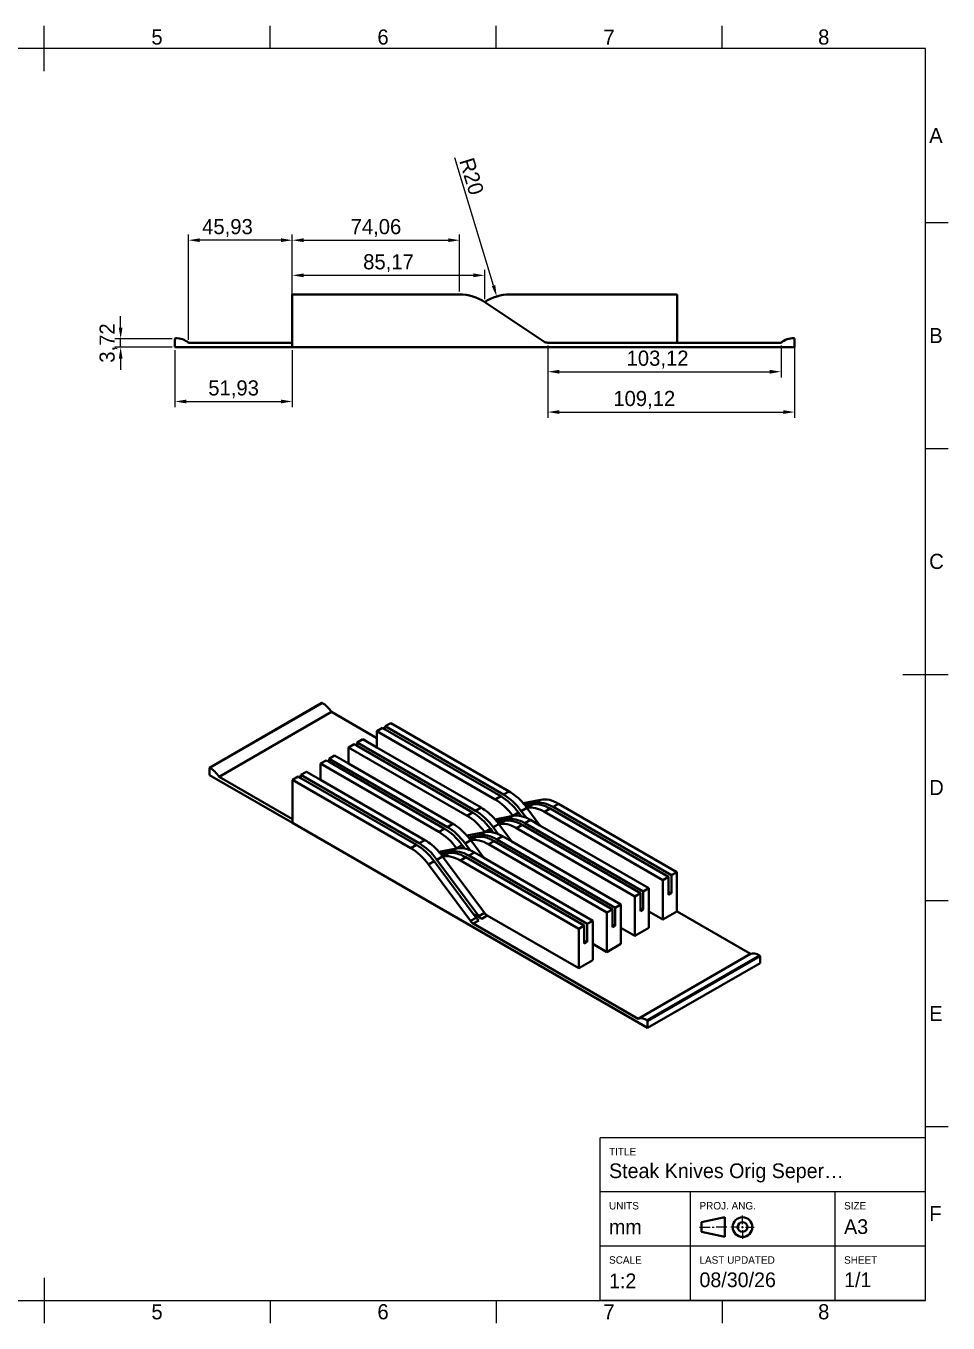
# Model space of a CAD drawing. Header units: millimetres. Extents: x 15 to 415, y 5 to 292.
# Drawn here: x 211 to 415, y 5 to 292 of the extents above; entities that cross this region are included whole.
import ezdxf

# ---------------------------------------------------------------- set-up
doc = ezdxf.new("R2010")
doc.units = ezdxf.units.MM
for name, color, linetype in [('Annotations', 7, 'Continuous'), ('Border', 7, 'Continuous'), ('Geometries', 7, 'Continuous')]:
    doc.layers.add(name, color=color, linetype=linetype)
doc.styles.add('Shapr0', font='txt', dxfattribs={"height": 3.3495})
doc.styles.add('Shapr10', font='txt', dxfattribs={"height": 3.3495})
doc.styles.add('Shapr11', font='txt', dxfattribs={"height": 3.3495})
doc.styles.add('Shapr12', font='txt', dxfattribs={"height": 3.3495})
doc.styles.add('Shapr13', font='txt', dxfattribs={"height": 3.3495})
doc.styles.add('Shapr14', font='txt', dxfattribs={"height": 3.3495})
doc.styles.add('Shapr15', font='txt', dxfattribs={"height": 3.3495})
doc.styles.add('Shapr16', font='txt', dxfattribs={"height": 3.3495})
doc.styles.add('Shapr17', font='txt', dxfattribs={"height": 3.3495})
doc.styles.add('Shapr4', font='txt', dxfattribs={"height": 3.3495})
doc.styles.add('Shapr5', font='txt', dxfattribs={"height": 3.3495})
doc.styles.add('Shapr6', font='txt', dxfattribs={"height": 3.3495})
doc.styles.add('Shapr7', font='txt', dxfattribs={"height": 3.3495})
doc.styles.add('Shapr8', font='txt', dxfattribs={"height": 3.3495})
doc.styles.add('Shapr9', font='txt', dxfattribs={"height": 3.3495})
doc.dimstyles.new('ISO-25', dxfattribs={"dimtxt": 2.5, "dimasz": 2.5, "dimexe": 1.25, "dimexo": 0.625, "dimtad": 1, "dimtxsty": 'Standard', "dimcen": 2.5, "dimadec": 0, "dimazin": 0, "dimtfac": 1, "dimtmove": 0, "dimatfit": 3, "dimfxl": 1, "dimarcsym": 0})

# ---------------------------------------------------------------- blocks, each defined once
blk = doc.blocks.new('*D11')
at = {"layer": 'Annotations', "color": 0, "linetype": 'Continuous', "lineweight": 15}
for p, q in [((246.95, 222.53), (246.95, 245.84)), ((267.42, 244.59), (249.45, 244.59)), ((269.92, 222.53), (269.92, 245.84))]:
    blk.add_line(p, q, dxfattribs=at)
at = {"layer": 'Annotations', "color": 0}
for points in [[(249.45, 245.01), (249.45, 244.18), (246.95, 244.59)], [(267.42, 244.18), (267.42, 245.01), (269.92, 244.59)]]:
    blk.add_solid(points, dxfattribs=at)
at = {"layer": 'Defpoints', "color": 0}
for p in [(246.95, 244.59), (246.95, 221.91), (269.92, 221.91)]:
    blk.add_point(p, dxfattribs=at)
at = {"layer": 'Annotations', "color": 0, "lineweight": 15, "insert": (255.58, 247.29), "char_height": 3.349, "attachment_point": 5, "style": 'Shapr4'}
blk.add_mtext('\\A1;45,93', dxfattribs=at)
blk = doc.blocks.new('*D12')
at = {"layer": 'Annotations', "color": 0, "linetype": 'Continuous', "lineweight": 15}
for p, q in [((326.49, 221.28), (326.49, 214.24)), ((378.05, 221.28), (378.05, 214.24)), ((328.99, 215.49), (375.55, 215.49))]:
    blk.add_line(p, q, dxfattribs=at)
at = {"layer": 'Annotations', "color": 0}
for points in [[(328.99, 215.91), (328.99, 215.07), (326.49, 215.49)], [(375.55, 215.07), (375.55, 215.91), (378.05, 215.49)]]:
    blk.add_solid(points, dxfattribs=at)
at = {"layer": 'Defpoints', "color": 0}
for p in [(326.49, 221.91), (378.05, 221.91), (378.05, 215.49)]:
    blk.add_point(p, dxfattribs=at)
at = {"layer": 'Annotations', "color": 0, "lineweight": 15, "insert": (350.73, 218.18), "char_height": 3.349, "attachment_point": 5, "style": 'Shapr4'}
blk.add_mtext('\\A1;103,12', dxfattribs=at)
blk = doc.blocks.new('*D13')
at = {"layer": 'Annotations', "color": 0, "linetype": 'Continuous', "lineweight": 15}
for p, q in [((326.49, 221.28), (326.49, 205.32)), ((381.05, 222.14), (381.05, 205.32)), ((328.99, 206.57), (378.55, 206.57))]:
    blk.add_line(p, q, dxfattribs=at)
at = {"layer": 'Annotations', "color": 0}
for points in [[(328.99, 206.99), (328.99, 206.15), (326.49, 206.57)], [(378.55, 206.15), (378.55, 206.99), (381.05, 206.57)]]:
    blk.add_solid(points, dxfattribs=at)
at = {"layer": 'Defpoints', "color": 0}
for p in [(326.49, 221.91), (381.05, 222.77), (381.05, 206.57)]:
    blk.add_point(p, dxfattribs=at)
at = {"layer": 'Annotations', "color": 0, "lineweight": 15, "insert": (347.79, 209.26), "char_height": 3.349, "attachment_point": 5, "style": 'Shapr4'}
blk.add_mtext('\\A1;109,12', dxfattribs=at)
blk = doc.blocks.new('*D14')
at = {"layer": 'Annotations', "color": 0, "linetype": 'Continuous', "lineweight": 15}
for p, q in [((269.92, 233.22), (269.92, 238.07)), ((272.42, 236.82), (310, 236.82)), ((312.5, 231.54), (312.5, 238.07))]:
    blk.add_line(p, q, dxfattribs=at)
at = {"layer": 'Annotations', "color": 0}
for points in [[(272.42, 237.24), (272.42, 236.4), (269.92, 236.82)], [(310, 236.4), (310, 237.24), (312.5, 236.82)]]:
    blk.add_solid(points, dxfattribs=at)
at = {"layer": 'Defpoints', "color": 0}
for p in [(312.5, 236.82), (269.92, 232.59), (312.5, 230.91)]:
    blk.add_point(p, dxfattribs=at)
at = {"layer": 'Annotations', "color": 0, "lineweight": 15, "insert": (291.21, 239.51), "char_height": 3.349, "attachment_point": 5, "style": 'Shapr4'}
blk.add_mtext('\\A1;85,17', dxfattribs=at)
blk = doc.blocks.new('*D15')
at = {"layer": 'Annotations', "color": 0, "linetype": 'Continuous', "lineweight": 15}
blk.add_line((314.43, 234.56), (305.87, 262.82), dxfattribs=at)
at = {"layer": 'Annotations', "color": 0}
blk.add_solid([(314.03, 234.44), (314.83, 234.68), (315.15, 232.16)], dxfattribs=at)
at = {"layer": 'Defpoints', "color": 0}
for p in [(315.15, 232.16), (318.05, 222.59)]:
    blk.add_point(p, dxfattribs=at)
at = {"layer": 'Annotations', "color": 0, "lineweight": 15, "insert": (309.59, 258.72), "char_height": 3.349, "attachment_point": 5, "rotation": 286.845, "style": 'Shapr4'}
blk.add_mtext('\\A1;R20', dxfattribs=at)
blk = doc.blocks.new('*D16')
at = {"layer": 'Annotations', "color": 0, "linetype": 'Continuous', "lineweight": 15}
for p, q in [((243.95, 220.28), (243.95, 207.66)), ((269.92, 220.28), (269.92, 207.66)), ((246.45, 208.91), (267.42, 208.91))]:
    blk.add_line(p, q, dxfattribs=at)
at = {"layer": 'Annotations', "color": 0}
for points in [[(246.45, 209.32), (246.45, 208.49), (243.95, 208.91)], [(267.42, 208.49), (267.42, 209.32), (269.92, 208.91)]]:
    blk.add_solid(points, dxfattribs=at)
at = {"layer": 'Defpoints', "color": 0}
for p in [(243.95, 220.91), (269.92, 220.91), (269.92, 208.91)]:
    blk.add_point(p, dxfattribs=at)
at = {"layer": 'Annotations', "color": 0, "lineweight": 15, "insert": (256.94, 211.6), "char_height": 3.349, "attachment_point": 5, "style": 'Shapr4'}
blk.add_mtext('\\A1;51,93', dxfattribs=at)
blk = doc.blocks.new('*D17')
at = {"layer": 'Annotations', "color": 0, "linetype": 'Continuous', "lineweight": 15}
for p, q in [((269.92, 233.22), (269.92, 245.84)), ((272.42, 244.59), (304.45, 244.59)), ((306.95, 233.22), (306.95, 245.84))]:
    blk.add_line(p, q, dxfattribs=at)
at = {"layer": 'Annotations', "color": 0}
for points in [[(272.42, 245.01), (272.42, 244.18), (269.92, 244.59)], [(304.45, 244.18), (304.45, 245.01), (306.95, 244.59)]]:
    blk.add_solid(points, dxfattribs=at)
at = {"layer": 'Defpoints', "color": 0}
for p in [(306.95, 244.59), (269.92, 232.59), (306.95, 232.59)]:
    blk.add_point(p, dxfattribs=at)
at = {"layer": 'Annotations', "color": 0, "lineweight": 15, "insert": (288.43, 247.29), "char_height": 3.349, "attachment_point": 5, "style": 'Shapr4'}
blk.add_mtext('\\A1;74,06', dxfattribs=at)
blk = doc.blocks.new('*D18')
at = {"layer": 'Annotations', "color": 0, "linetype": 'Continuous', "lineweight": 15}
for p, q in [((231.95, 225.27), (231.95, 227.77)), ((243.33, 222.77), (230.7, 222.77)), ((231.95, 220.91), (231.95, 222.77)), ((231.95, 220.91), (231.95, 222.77)), ((243.33, 220.91), (230.7, 220.91)), ((231.95, 218.41), (231.95, 215.91))]:
    blk.add_line(p, q, dxfattribs=at)
at = {"layer": 'Annotations', "color": 0}
for points in [[(231.54, 225.27), (232.37, 225.27), (231.95, 222.77)], [(232.37, 218.41), (231.54, 218.41), (231.95, 220.91)]]:
    blk.add_solid(points, dxfattribs=at)
at = {"layer": 'Defpoints', "color": 0}
for p in [(231.95, 222.77), (243.95, 222.77), (243.95, 220.91)]:
    blk.add_point(p, dxfattribs=at)
at = {"layer": 'Annotations', "color": 0, "lineweight": 15, "insert": (229.26, 221.84), "char_height": 3.349, "attachment_point": 5, "rotation": 90, "style": 'Shapr4'}
blk.add_mtext('\\A1;3,72', dxfattribs=at)
blk = doc.blocks.new('*U19')
at = {"layer": 'Border', "linetype": 'Continuous', "lineweight": 15}
for p, q in [((410, 46), (338, 46)), ((338, 10), (338, 46)), ((410, 10), (410, 46)), ((410, 34), (338, 34)), ((358, 10), (358, 34)), ((390, 10), (390, 34)), ((369.53, 26.88), (369.53, 28.83)), ((360, 26.23), (362.38, 26.23)), ((362.82, 26.23), (363.25, 26.23)), ((366.07, 26.23), (363.68, 26.23)), ((368.88, 26.23), (366.93, 26.23)), ((369.32, 26.23), (369.75, 26.23)), ((369.53, 26.02), (369.53, 26.45)), ((370.18, 26.23), (372.13, 26.23)), ((369.53, 25.58), (369.53, 23.63)), ((410, 22), (338, 22)), ((410, 10), (338, 10))]:
    blk.add_line(p, q, dxfattribs=at)
at = {"layer": 'Border', "linetype": 'Continuous', "lineweight": 40}
for p, q in [((360.43, 27.32), (365.63, 28.4)), ((360.43, 27.32), (360.43, 25.15)), ((365.63, 28.4), (365.63, 24.07)), ((360.43, 25.15), (365.63, 24.07))]:
    blk.add_line(p, q, dxfattribs=at)
for radius in [2.17, 1.08]:
    blk.add_circle((369.53, 26.23), radius, dxfattribs=at)

msp = doc.modelspace()

# ---------------------------------------------------------------- linework, layer by layer
at = {"layer": 'Border', "linetype": 'Continuous', "lineweight": 15}
for p, q in [((215, 282), (215, 292)), ((265, 287), (265, 292)), ((315, 287), (315, 292)), ((365, 287), (365, 292)), ((410, 287), (20, 287)), ((410, 10), (410, 287)), ((410, 248.5), (415, 248.5)), ((410, 198.5), (415, 198.5)), ((405, 148.5), (415, 148.5)), ((410, 98.5), (415, 98.5)), ((410, 48.5), (415, 48.5)), ((215, 15), (215, 5)), ((20, 10), (410, 10)), ((265, 10), (265, 5)), ((315, 10), (315, 5)), ((365, 10), (365, 5))]:
    msp.add_line(p, q, dxfattribs=at)
at = {"layer": 'Geometries', "linetype": 'Continuous', "lineweight": 40}
for p, q in [((269.9204, 232.5925), (269.9204, 221.9075)), ((306.9496, 232.5925), (269.9204, 232.5925)), ((355.0796, 232.5925), (318.0504, 232.5925)), ((355.0796, 221.9075), (355.0796, 232.5925)), ((312.5, 230.9107), (312.4966, 230.913)), ((312.5, 230.9107), (312.5034, 230.913)), ((325.6049, 222.1741), (312.5, 230.9107)), ((243.9546, 220.9075), (243.9546, 222.7653)), ((269.9204, 221.9075), (246.9546, 221.9075)), ((269.9204, 221.9075), (269.9204, 220.9075)), ((326.4855, 221.9075), (355.0796, 221.9075)), ((355.0796, 221.9075), (378.0454, 221.9075)), ((381.0454, 222.7653), (381.0454, 220.9075)), ((269.9204, 220.9075), (243.9546, 220.9075)), ((269.9204, 220.9075), (381.0454, 220.9075)), ((276.4878, 142.1968), (251.6287, 127.8444)), ((276.559, 142.1914), (251.6999, 127.8391)), ((253.719, 125.8506), (278.578, 140.2029)), ((288.6103, 134.4108), (278.578, 140.2029)), ((288.6103, 135.9678), (289.8478, 136.6823)), ((288.6103, 135.9678), (288.6103, 134.4108)), ((314.7939, 120.8507), (288.6103, 135.9678)), ((290.4764, 136.3194), (289.8478, 136.6823)), ((290.4764, 137.0452), (291.7138, 137.7597)), ((316.66, 121.9281), (290.4764, 137.0452)), ((290.4764, 137.0452), (290.4764, 136.3194)), ((316.0314, 121.5652), (290.4764, 136.3194)), ((291.7138, 137.7597), (317.8974, 122.6425)), ((282.3956, 132.3798), (283.633, 133.0942)), ((282.3956, 132.3798), (282.3956, 128.7872)), ((308.5792, 117.2627), (282.3956, 132.3798)), ((284.2616, 132.7313), (283.633, 133.0942)), ((284.2616, 133.4571), (285.4991, 134.1716)), ((310.4452, 118.34), (284.2616, 133.4571)), ((284.2616, 133.4571), (284.2616, 132.7313)), ((309.8166, 117.9771), (284.2616, 132.7313)), ((285.4991, 134.1716), (288.6103, 132.3753)), ((288.6103, 134.4108), (288.6103, 132.3753)), ((288.6103, 132.3753), (311.6826, 119.0545)), ((276.1808, 128.7917), (277.4182, 129.5061)), ((278.0469, 129.1432), (277.4182, 129.5061)), ((278.0469, 129.869), (279.2843, 130.5835)), ((304.2304, 114.7519), (278.0469, 129.869)), ((278.0469, 129.869), (278.0469, 129.1432)), ((279.2843, 130.5835), (282.3956, 128.7872)), ((251.5977, 126.2588), (251.5977, 127.7757)), ((271.8321, 126.2809), (273.0695, 126.9954)), ((298.0157, 111.1638), (271.8321, 126.2809)), ((271.8321, 126.2809), (271.8321, 125.5551)), ((273.0695, 126.9954), (276.1808, 125.1991)), ((276.1808, 128.7917), (276.1808, 125.1991)), ((302.3644, 113.6746), (276.1808, 128.7917)), ((303.6018, 114.389), (278.0469, 129.1432)), ((282.3956, 128.7872), (305.4679, 115.4664)), ((269.9583, 115.6583), (251.5977, 126.2588)), ((269.9583, 116.4748), (253.719, 125.8506)), ((269.966, 125.2036), (271.2035, 125.918)), ((296.1496, 110.0865), (269.966, 125.2036)), ((269.966, 125.2036), (269.966, 116.4793)), ((271.8321, 125.5551), (271.2035, 125.918)), ((297.3871, 110.8009), (271.8321, 125.5551)), ((276.1808, 125.1991), (299.2531, 111.8783)), ((314.7939, 120.8507), (316.0314, 121.5652)), ((316.66, 121.9281), (317.8974, 122.6425)), ((320.9877, 120.0374), (324.928, 120.7957)), ((323.6906, 120.0813), (324.928, 120.7957)), ((308.5792, 117.2627), (309.8166, 117.9771)), ((310.4452, 118.34), (311.6826, 119.0545)), ((319.9537, 117.9293), (318.7162, 117.2149)), ((320.5241, 117.1609), (319.9537, 117.9293)), ((321.8197, 119.0067), (320.5823, 118.2923)), ((321.7041, 116.781), (320.5823, 118.2923)), ((321.3351, 119.628), (323.6906, 120.0813)), ((321.5039, 119.4185), (323.062, 119.7183)), ((321.8221, 119.0034), (321.8197, 119.0067)), ((321.8221, 119.0034), (321.8246, 119.0039)), ((324.7053, 115.1194), (321.8221, 119.0034)), ((321.8246, 119.0039), (323.062, 119.7183)), ((326.9843, 118.8251), (325.7469, 118.1107)), ((351.9305, 102.9936), (325.7469, 118.1107)), ((326.9843, 118.8251), (353.1679, 103.708)), ((328.8504, 119.9025), (327.6129, 119.188)), ((327.6129, 119.188), (353.7965, 104.0709)), ((328.8504, 119.9025), (355.034, 104.7854)), ((269.9583, 116.4748), (269.966, 116.4793)), ((269.9583, 116.4748), (269.9583, 115.6583)), ((269.9583, 115.6583), (269.966, 115.6628)), ((269.966, 116.4793), (269.966, 115.6628)), ((269.966, 115.6628), (348.5433, 70.2962)), ((304.2304, 114.7519), (305.4679, 115.4664)), ((315.605, 115.4186), (314.3675, 114.7042)), ((314.7729, 116.4493), (318.7133, 117.2076)), ((315.1203, 116.0399), (317.4758, 116.4932)), ((315.2891, 115.8304), (316.8472, 116.1302)), ((315.6074, 115.4153), (315.605, 115.4186)), ((315.6074, 115.4153), (315.6098, 115.4158)), ((318.4905, 111.5314), (315.6074, 115.4153)), ((315.6098, 115.4158), (316.8472, 116.1302)), ((317.4758, 116.4932), (318.7133, 117.2076)), ((318.7206, 117.209), (318.7162, 117.2149)), ((320.7696, 115.237), (319.5321, 114.5226)), ((320.7696, 115.237), (346.9531, 100.1199)), ((322.6356, 116.3144), (321.3982, 115.5999)), ((321.3982, 115.5999), (347.5818, 100.4828)), ((322.6356, 116.3144), (324.7053, 115.1194)), ((324.7053, 115.1194), (348.8192, 101.1973)), ((302.3644, 113.6746), (303.6018, 114.389)), ((308.5581, 112.8612), (312.4985, 113.6195)), ((308.9056, 112.4518), (311.2611, 112.9051)), ((309.0744, 112.2423), (310.6325, 112.5422)), ((309.395, 111.8277), (310.6325, 112.5422)), ((311.2611, 112.9051), (312.4985, 113.6195)), ((313.7389, 114.3412), (312.5015, 113.6268)), ((312.5058, 113.6209), (312.5015, 113.6268)), ((314.3093, 113.5728), (313.7389, 114.3412)), ((315.4893, 113.1929), (314.3675, 114.7042)), ((316.4208, 112.7263), (315.1834, 112.0118)), ((315.1834, 112.0118), (341.367, 96.8947)), ((316.4208, 112.7263), (318.4905, 111.5314)), ((345.7157, 99.4055), (319.5321, 114.5226)), ((296.1496, 110.0865), (297.3871, 110.8009)), ((298.0157, 111.1638), (299.2531, 111.8783)), ((302.3434, 109.2731), (306.2838, 110.0314)), ((302.6908, 108.8637), (305.0463, 109.317)), ((305.0463, 109.317), (306.2838, 110.0314)), ((307.5242, 110.7531), (306.2867, 110.0387)), ((306.2911, 110.0328), (306.2867, 110.0387)), ((308.0945, 109.9847), (307.5242, 110.7531)), ((309.3902, 111.8305), (308.1528, 111.1161)), ((309.2746, 109.6048), (308.1528, 111.1161)), ((310.2061, 109.1382), (308.9686, 108.4237)), ((309.3926, 111.8273), (309.3902, 111.8305)), ((309.3926, 111.8273), (309.395, 111.8277)), ((312.2757, 107.9433), (309.3926, 111.8273)), ((310.2061, 109.1382), (312.2757, 107.9433)), ((314.5548, 111.6489), (313.3174, 110.9345)), ((339.5009, 95.8174), (313.3174, 110.9345)), ((314.5548, 111.6489), (340.7384, 96.5318)), ((318.4905, 111.5314), (342.6044, 97.6092)), ((301.3094, 107.165), (300.072, 106.4506)), ((309.3409, 93.9639), (300.072, 106.4506)), ((309.9182, 95.5676), (301.3094, 107.165)), ((303.1754, 108.2424), (301.938, 107.528)), ((311.207, 95.0413), (301.938, 107.528)), ((302.8596, 108.6542), (304.4177, 108.9541)), ((303.1779, 108.2392), (303.1754, 108.2424)), ((303.1779, 108.2392), (303.1803, 108.2396)), ((312.4444, 95.7557), (303.1779, 108.2392)), ((303.1803, 108.2396), (304.4177, 108.9541)), ((308.34, 108.0608), (307.1026, 107.3464)), ((333.2862, 92.2293), (307.1026, 107.3464)), ((308.34, 108.0608), (334.5236, 92.9437)), ((308.9686, 108.4237), (335.1522, 93.3066)), ((312.2757, 107.9433), (336.3897, 94.0211)), ((353.1679, 103.708), (351.9305, 102.9936)), ((353.1679, 103.708), (353.1679, 100.6869)), ((355.034, 104.7854), (353.7965, 104.0709)), ((353.7965, 104.0709), (353.7965, 100.0994)), ((355.034, 104.7854), (355.034, 96.0611)), ((348.8192, 101.1973), (347.5818, 100.4828)), ((347.5818, 100.4828), (347.5818, 96.5113)), ((348.8192, 101.1973), (348.8192, 96.0656)), ((351.9305, 94.2693), (351.9305, 102.9936)), ((353.1679, 100.6869), (353.1679, 100.3483)), ((342.6044, 97.6092), (341.367, 96.8947)), ((342.6044, 97.6092), (342.6044, 92.4775)), ((346.9531, 100.1199), (345.7157, 99.4055)), ((345.7157, 90.6812), (345.7157, 99.4055)), ((346.9531, 100.1199), (346.9531, 97.0989)), ((353.1679, 100.3483), (353.1679, 99.7365)), ((353.1679, 100.3483), (353.7965, 100.0994)), ((353.1679, 99.7365), (353.7965, 100.0994)), ((310.5784, 94.6783), (309.9182, 95.5676)), ((309.9182, 95.5676), (311.8297, 94.4641)), ((311.207, 95.0413), (312.4444, 95.7557)), ((313.0671, 95.1785), (311.8297, 94.4641)), ((313.0671, 95.1785), (333.2862, 83.505)), ((340.7384, 96.5318), (339.5009, 95.8174)), ((339.5009, 87.0931), (339.5009, 95.8174)), ((340.7384, 96.5318), (340.7384, 93.5108)), ((341.367, 96.8947), (341.367, 92.9232)), ((346.9531, 97.0989), (346.9531, 96.7602)), ((346.9531, 96.7602), (347.5818, 96.5113)), ((346.9531, 96.7602), (346.9531, 96.1484)), ((346.9531, 96.1484), (347.5818, 96.5113)), ((348.8192, 96.0656), (351.9305, 94.2693)), ((348.8192, 96.0656), (348.8192, 92.482)), ((355.034, 96.0611), (351.9305, 94.2693)), ((355.0417, 96.0656), (355.034, 96.0611)), ((355.0417, 96.0656), (371.281, 86.6898)), ((309.3409, 93.9639), (310.5784, 94.6783)), ((311.201, 94.1011), (309.9636, 93.3867)), ((309.9636, 93.3867), (346.422, 72.3375)), ((334.5236, 92.9437), (333.2862, 92.2293)), ((333.2862, 83.505), (333.2862, 92.2293)), ((334.5236, 92.9437), (334.5236, 89.9227)), ((336.3897, 94.0211), (335.1522, 93.3066)), ((335.1522, 93.3066), (335.1522, 89.3351)), ((336.3897, 94.0211), (336.3897, 88.8894)), ((340.7384, 93.5108), (340.7384, 93.1721)), ((340.7384, 93.1721), (341.367, 92.9232)), ((340.7384, 93.1721), (340.7384, 92.5603)), ((340.7384, 92.5603), (341.367, 92.9232)), ((342.6044, 92.4775), (345.7157, 90.6812)), ((342.6044, 92.4775), (342.6044, 88.8939)), ((348.8192, 92.473), (345.7157, 90.6812)), ((348.8192, 92.482), (348.8192, 92.473)), ((348.8192, 92.482), (348.827, 92.4775)), ((348.827, 92.4775), (348.8192, 92.473)), ((334.5236, 89.9227), (334.5236, 89.584)), ((334.5236, 89.584), (334.5236, 88.9722)), ((334.5236, 89.584), (335.1522, 89.3351)), ((334.5236, 88.9722), (335.1522, 89.3351)), ((336.3897, 88.8894), (336.3897, 85.3058)), ((336.3897, 88.8894), (339.5009, 87.0931)), ((342.6044, 88.8849), (339.5009, 87.0931)), ((342.6044, 88.8939), (342.6122, 88.8894)), ((342.6044, 88.8939), (342.6044, 88.8849)), ((342.6122, 88.8894), (342.6044, 88.8849)), ((371.281, 86.6898), (346.422, 72.3375)), ((348.441, 71.9946), (373.3001, 86.3469)), ((373.4023, 86.1655), (348.5433, 71.8131)), ((373.4023, 84.6486), (373.4023, 86.1655)), ((336.3897, 85.2968), (333.2862, 83.505)), ((336.3897, 85.3058), (336.3897, 85.2968)), ((336.3897, 85.3058), (336.3975, 85.3013)), ((336.3975, 85.3013), (336.3897, 85.2968)), ((348.5433, 70.2962), (373.4023, 84.6486)), ((348.5433, 71.8131), (348.5433, 70.2962))]:
    msp.add_line(p, q, dxfattribs=at)
for centre, radius, start, end in [((306.9496, 222.5925), 10, 56.309932, 90), ((318.0504, 222.5925), 10, 90, 123.690068), ((244.1046, 222.7653), 0.15, 92.056636, 180), ((244.2475, 218.7862), 4.1317, 49.065051, 92.056636), ((326.4855, 223.495), 1.5875, 236.309932, 270), ((380.7525, 218.7862), 4.1317, 87.943364, 130.934949), ((380.8954, 222.7653), 0.15, 0, 87.943364)]:
    msp.add_arc(centre, radius, start, end, dxfattribs=at)
for centre, major_axis, start_param, end_param in [((276.5628, 142.0669), (-0.075, 0.1299), 5.53368221, 6.28318531), ((276.6638, 138.7596), (2.0659, -3.5782), 1.64174485, 2.39208955), ((251.7037, 127.7145), (0.075, -0.1299), 3.14159265, 3.92699082), ((251.7037, 127.7145), (0.075, -0.1299), 2.39208955, 3.14159265), ((251.8048, 124.4072), (2.0659, -3.5782), 1.64174485, 2.39208955), ((314.7939, 112.6858), (5, -8.6603), 1.76819189, 2.35619449), ((316.0314, 113.4002), (-5, 8.6603), 4.90978454, 5.49778714), ((316.66, 113.7631), (5, -8.6603), 1.76819189, 2.35619449), ((317.8974, 114.4776), (-5, 8.6603), 5.04549515, 5.49778714), ((328.8504, 111.7375), (-5, 8.6603), 5.49778714, 6.08578975), ((309.8166, 109.8121), (-5, 8.6603), 4.90978454, 5.49778714), ((310.4452, 110.1751), (5, -8.6603), 1.76819189, 2.35619449), ((311.6826, 110.8895), (-5, 8.6603), 5.04549515, 5.49778714), ((317.8974, 114.4776), (-5, 8.6603), 4.99009627, 5.04549515), ((317.8974, 114.4776), (-5, 8.6603), 4.96256044, 4.99009627), ((317.8974, 114.4776), (-5, 8.6603), 4.90978454, 4.96256044), ((325.7469, 109.9457), (5, -8.6603), 2.35619449, 2.94419709), ((326.9843, 110.6601), (-5, 8.6603), 5.49778714, 6.08578975), ((327.6129, 111.0231), (5, -8.6603), 2.35619449, 2.94419709), ((305.4679, 107.3014), (-5, 8.6603), 5.04549515, 5.49778714), ((308.5792, 109.0977), (5, -8.6603), 1.76819189, 2.35619449), ((311.6826, 110.8895), (-5, 8.6603), 4.99009627, 5.04549515), ((311.6826, 110.8895), (-5, 8.6603), 4.96256044, 4.99009627), ((311.6826, 110.8895), (-5, 8.6603), 4.90978454, 4.96256044), ((319.5321, 106.3576), (5, -8.6603), 2.35619449, 2.94419709), ((320.7696, 107.072), (-5, 8.6603), 5.49778714, 6.08578975), ((321.3982, 107.435), (5, -8.6603), 2.35619449, 2.94419709), ((322.6356, 108.1494), (-5, 8.6603), 6.08454657, 6.08578975), ((322.6356, 108.1494), (-5, 8.6603), 5.80102968, 6.08454657), ((322.6356, 108.1494), (-5, 8.6603), 5.6299053, 5.80102968), ((322.6356, 108.1494), (-5, 8.6603), 5.49778714, 5.6299053), ((302.3644, 105.5096), (5, -8.6603), 1.76819189, 2.35619449), ((303.6018, 106.224), (-5, 8.6603), 4.90978454, 5.49778714), ((304.2304, 106.587), (5, -8.6603), 1.76819189, 2.35619449), ((305.4679, 107.3014), (-5, 8.6603), 4.99009627, 5.04549515), ((305.4679, 107.3014), (-5, 8.6603), 4.96256044, 4.99009627), ((305.4679, 107.3014), (-5, 8.6603), 4.90978454, 4.96256044), ((313.3174, 102.7695), (5, -8.6603), 2.35619449, 2.94419709), ((314.5548, 103.4839), (-5, 8.6603), 5.49778714, 6.08578975), ((315.1834, 103.8469), (5, -8.6603), 2.35619449, 2.94419709), ((316.4208, 104.5613), (-5, 8.6603), 6.08454657, 6.08578975), ((316.4208, 104.5613), (-5, 8.6603), 5.80102968, 6.08454657), ((316.4208, 104.5613), (-5, 8.6603), 5.6299053, 5.80102968), ((316.4208, 104.5613), (-5, 8.6603), 5.49778714, 5.6299053), ((296.1496, 101.9215), (5, -8.6603), 1.76819189, 2.35619449), ((297.3871, 102.6359), (-5, 8.6603), 4.90978454, 5.49778714), ((298.0157, 102.9989), (5, -8.6603), 1.76819189, 2.35619449), ((299.2531, 103.7133), (-5, 8.6603), 5.04549515, 5.49778714), ((299.2531, 103.7133), (-5, 8.6603), 4.99009627, 5.04549515), ((308.34, 99.8958), (-5, 8.6603), 5.49778714, 6.08578975), ((308.9686, 100.2588), (5, -8.6603), 2.35619449, 2.94419709), ((310.2061, 100.9732), (-5, 8.6603), 6.08454657, 6.08578975), ((310.2061, 100.9732), (-5, 8.6603), 5.80102968, 6.08454657), ((310.2061, 100.9732), (-5, 8.6603), 5.6299053, 5.80102968), ((310.2061, 100.9732), (-5, 8.6603), 5.49778714, 5.6299053), ((299.2531, 103.7133), (-5, 8.6603), 4.96256044, 4.99009627), ((299.2531, 103.7133), (-5, 8.6603), 4.90978454, 4.96256044), ((307.1026, 99.1814), (5, -8.6603), 2.35619449, 2.94419709), ((311.8297, 95.7602), (-0.7938, 1.3748), 1.76819189, 2.35619449), ((313.0671, 96.4747), (0.7938, -1.3748), 4.90978454, 5.49778714), ((309.9636, 94.6829), (0.7938, -1.3748), 4.90978454, 5.49778714), ((311.201, 95.3973), (0.7938, -1.3748), 4.90978454, 5.49778714), ((373.1952, 83.0361), (-2.0659, 3.5782), 5.46189208, 6.21223678), ((373.2963, 86.2267), (-0.075, 0.1299), 3.92699082, 5.46189208), ((348.3362, 68.6837), (-2.0659, 3.5782), 5.46189208, 6.21223678), ((348.4372, 71.8744), (0.075, -0.1299), 0.78539816, 2.32029943)]:
    msp.add_ellipse(centre, major_axis=major_axis, ratio=0.57735027, start_param=start_param, end_param=end_param, dxfattribs=at)

# ---------------------------------------------------------------- block references
msp.add_blockref('*U19', (0, 0))

# ---------------------------------------------------------------- texts
at = {"layer": 'Border', "linetype": 'Continuous', "lineweight": 15, "char_height": 3.3495, "width": 3.3495, "style": 'Shapr0'}
for s, insert, attachment_point in [('5', (240, 287.8252), 8), ('6', (290, 287.8252), 8), ('7', (340, 287.8252), 8), ('8', (387.5, 287.8252), 8), ('A', (410.8252, 267.75), 4), ('B', (410.8252, 223.5), 4), ('C', (410.8252, 173.5), 4), ('D', (410.8252, 123.5), 4), ('E', (410.8252, 73.5), 4), ('F', (410.8252, 29.25), 4), ('5', (240, 9.1747), 2), ('6', (290, 9.1747), 2), ('7', (340, 9.1747), 2), ('8', (387.5, 9.1747), 2)]:
    msp.add_mtext(s, dxfattribs=dict(at, insert=insert, attachment_point=attachment_point))
at = {"layer": 'Border', "linetype": 'Continuous', "lineweight": 15, "attachment_point": 1}
for s, insert, char_height, style in [('TITLE', (340, 43.75), 1.65, 'Shapr17'), ('Steak Knives Orig Seper…', (340, 40.3195), 3.25, 'Shapr16'), ('UNITS', (340, 31.7828), 1.65, 'Shapr15'), ('PROJ. ANG.', (360, 31.7828), 1.65, 'Shapr13'), ('SIZE', (392, 31.7828), 1.65, 'Shapr12'), ('mm', (340, 27.9), 3.25, 'Shapr14'), ('A3', (392, 27.9645), 3.25, 'Shapr11'), ('SCALE', (340, 19.7828), 1.65, 'Shapr10'), ('LAST UPDATED', (360, 19.7828), 1.65, 'Shapr8'), ('SHEET', (392, 19.7828), 1.65, 'Shapr6'), ('1:2', (340, 15.9645), 3.25, 'Shapr9'), ('08/30/26', (360, 16.2043), 3.25, 'Shapr7'), ('1/1', (392, 16.2043), 3.25, 'Shapr5')]:
    msp.add_mtext(s, dxfattribs=dict(at, insert=insert, char_height=char_height, style=style))

# ---------------------------------------------------------------- dimensions: what is measured, and where the dimension line sits
at = {"layer": 'Annotations', "linetype": 'Continuous', "lineweight": 15}
dim = msp.add_radius_dim(center=(318.0504, 222.5925), mpoint=(315.1526, 232.1634), dimstyle='ISO-25', override={"dimscale": 1, "dimgap": 0.7, "dimdec": 2, "dimlfac": 2, "dimrnd": 0.01, "dimzin": 8, "dimdsep": 44, "dimtxsty": 'Shapr4', "dimcen": 0, "dimadec": 2, "dimtol": 0, "dimlim": 0, "dimtp": 0, "dimtm": 0, "dimtfac": 0.6, "dimtdec": 8, "dimtofl": 0, "dimfrac": 2, "dimtolj": 1, "dimlwd": 15, "dimlwe": 15}, dxfattribs=at)
dim.commit()
dim.dimension.update_dxf_attribs({"geometry": '*D15', "text_midpoint": (307.3214, 258.028), "dimtype": 164})
for base, p1, p2, picture, middle in [((246.9546, 244.5925), (269.9204, 221.9075), (246.9546, 221.9075), '*D11', (255.5787, 244.5925)), ((306.9496, 244.5925), (269.9204, 232.5925), (306.9496, 232.5925), '*D17', (288.435, 244.5925)), ((312.5034, 236.8204), (269.9204, 232.5925), (312.5034, 230.913), '*D14', (291.2119, 236.8204)), ((381.0454, 206.5693), (326.4855, 221.9075), (381.0454, 222.7653), '*D13', (347.7922, 206.5693)), ((378.0454, 215.4892), (326.4855, 221.9075), (378.0454, 221.9075), '*D12', (350.7272, 215.4892)), ((269.9204, 208.9075), (243.9546, 220.9075), (269.9204, 220.9075), '*D16', (256.9375, 208.9075))]:
    dim = msp.add_linear_dim(base=base, p1=p1, p2=p2, dimstyle='ISO-25', override={"dimscale": 1, "dimgap": 0.7, "dimdec": 2, "dimlfac": 2, "dimrnd": 0.01, "dimzin": 8, "dimdsep": 44, "dimtxsty": 'Shapr4', "dimse1": 0, "dimse2": 0, "dimadec": 2, "dimtol": 0, "dimlim": 0, "dimtp": 0, "dimtm": 0, "dimtfac": 0.6, "dimtdec": 8, "dimfrac": 2, "dimtolj": 1, "dimlwd": 15, "dimlwe": 15}, dxfattribs=at)
    dim.commit()
    dim.dimension.update_dxf_attribs({"geometry": picture, "text_midpoint": middle, "dimtype": 160})
dim = msp.add_linear_dim(base=(231.9546, 222.7653), p1=(243.9546, 220.9075), p2=(243.9546, 222.7653), angle=90, dimstyle='ISO-25', override={"dimscale": 1, "dimgap": 0.7, "dimdec": 2, "dimlfac": 2, "dimrnd": 0.01, "dimzin": 8, "dimdsep": 44, "dimtxsty": 'Shapr4', "dimse1": 0, "dimse2": 0, "dimadec": 2, "dimtol": 0, "dimlim": 0, "dimtp": 0, "dimtm": 0, "dimtfac": 0.6, "dimtdec": 8, "dimfrac": 2, "dimtolj": 1, "dimlwd": 15, "dimlwe": 15}, dxfattribs=at)
dim.commit()
dim.dimension.update_dxf_attribs({"geometry": '*D18', "text_midpoint": (231.9546, 221.8364), "dimtype": 160})

doc.saveas('drawing.dxf')
